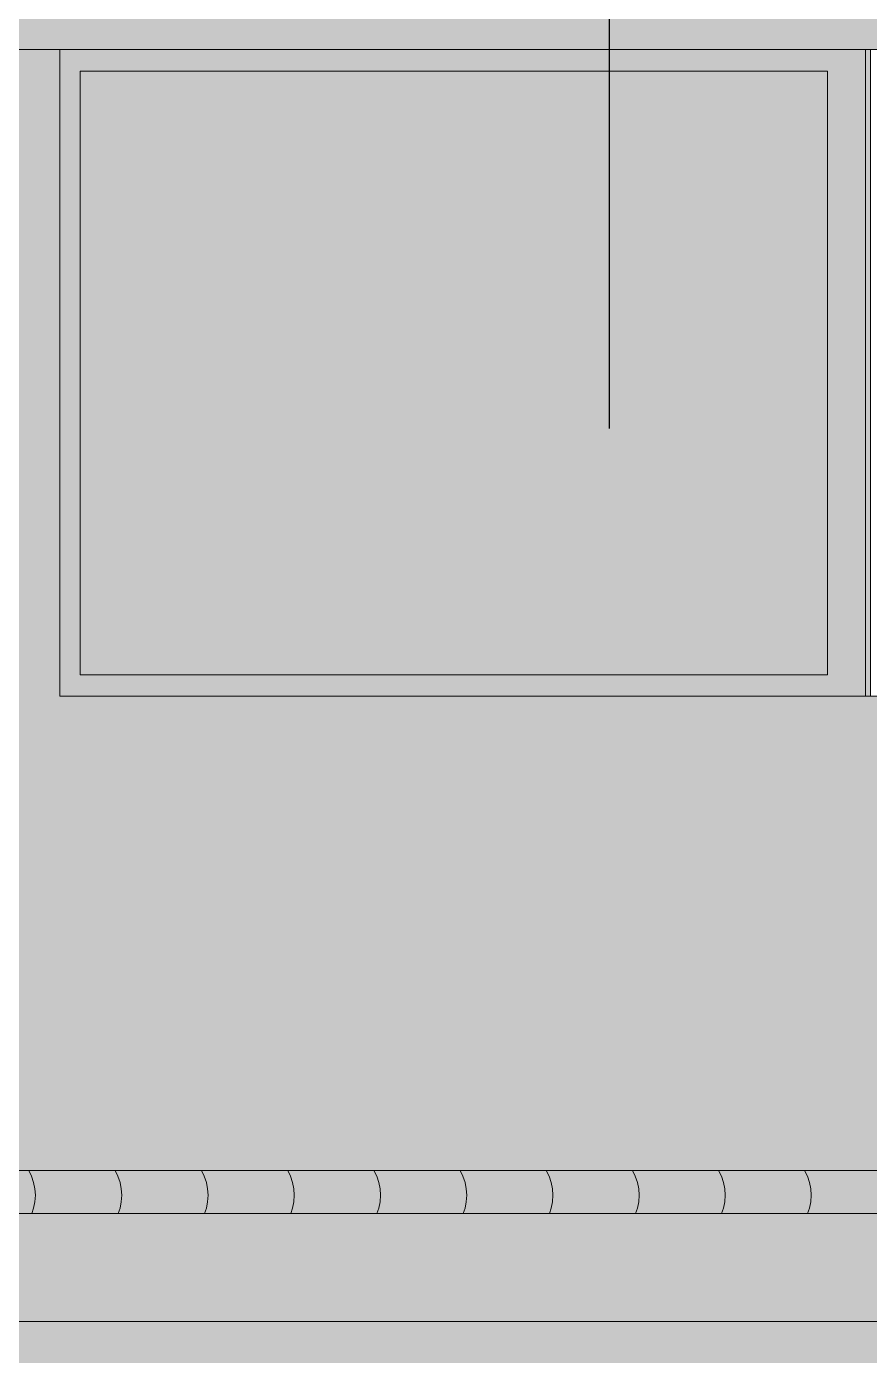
# Model space of a CAD drawing. Header units: millimetres. Extents: x 365175 to 2667127, y -330297 to -162108.
# Drawn here: x 1828318 to 1830273, y -319940 to -316858 of the extents above; entities that cross this region are included whole.
import ezdxf

# ---------------------------------------------------------------- set-up
doc = ezdxf.new("R2010")
doc.units = ezdxf.units.MM
doc.header["$MEASUREMENT"] = 0
doc.linetypes.add('Wipeout_Contour', pattern=[1000, 0, -1000])
for name, color, linetype in [('Cotations - Altitudes & Niveaux', 7, 'Continuous'), ('Fenêtres ARCHICAD', 7, 'Continuous'), ('Sols_ Dalles', 7, 'Continuous')]:
    doc.layers.add(name, color=color, linetype=linetype)
doc.dimstyles.new('STYLE_GENERE__6', dxfattribs={"dimtxt": 0.18, "dimasz": 114, "dimexe": 0.18, "dimexo": 0.0625, "dimgap": 0, "dimtad": 0, "dimtih": 1, "dimtoh": 1, "dimdec": 4, "dimzin": 0, "dimdsep": 46, "dimcen": 0.09, "dimadec": 0, "dimazin": 0, "dimtfac": 1, "dimtdec": 4, "dimtmove": 0, "dimatfit": 3, "dimldrblk": 'ARROWHEAD_16', "dimfxl": 0, "dimtolj": 1, "dimtzin": 0, "dimarcsym": 0})
pattern_1 = [(0, (1445436.05, -319510.98), (0, 86.60254), [0, -50]), (0, (1445461.05, -319467.68), (0, 86.60254), [0, -50])]

# ---------------------------------------------------------------- blocks, each defined once
blk = doc.blocks.new('Élément de coupe_117_6', base_point=(1445436.1, -319511))
at = {"linetype": 'Continuous', "lineweight": 0, "true_color": 0x000000}
blk.add_hatch(color=18, dxfattribs=at).paths.add_polyline_path([(1827896.3, -316911), (1830904.9, -316911), (1830904.9, -315963.6), (1827896.3, -315963.6)])
at = {"color": 7, "linetype": 'Continuous', "lineweight": 5}
for p, q in [((1827896.3, -316011), (1827896.3, -315963.6)), ((1827896.3, -315963.6), (1830904.9, -315963.6)), ((1830904.9, -316911), (1830904.9, -315963.6)), ((1827896.3, -316911), (1827896.3, -316011)), ((1827896.3, -316911), (1830904.9, -316911))]:
    blk.add_line(p, q, dxfattribs=at)
blk = doc.blocks.new('Élément de coupe_498_6', base_point=(1445436.1, -319511))
at = {"color": 254, "linetype": 'Wipeout_Contour', "lineweight": 0, "ltscale": 7587371.777575616}
blk.add_wipeout([(1805984, -319861), (1933356.4, -319861), (1933356.4, -319611), (1805984, -319611)], dxfattribs=at)
at = {"linetype": 'Continuous', "lineweight": 5, "true_color": 0x00e7c4}
h = blk.add_hatch(dxfattribs=at)
h.set_pattern_fill('Plâtre_0006', color=120, style=0, pattern_type=2)
h.set_pattern_definition(pattern_1)
h.paths.add_polyline_path([(1805984, -319861), (1933356.4, -319861), (1933356.4, -319611), (1805984, -319611)])
at = {"color": 7, "linetype": 'Continuous', "lineweight": 5}
for p, q in [((1933356.4, -319611), (1805984, -319611)), ((1933356.4, -319861), (1805984, -319861))]:
    blk.add_line(p, q, dxfattribs=at)
blk = doc.blocks.new('Élément de coupe_554_6', base_point=(1445436.1, -319511))
at = {"linetype": 'Continuous', "lineweight": 0, "true_color": 0x000000}
for points in [[(1828394.4, -318411), (1828394.4, -316911), (1827911.3, -316911), (1827911.3, -319511), (1830496.1, -319511), (1830496.1, -318411)], [(1827911.3, -316911.2), (1828394.4, -316916.7), (1828394.4, -316911), (1827911.3, -316911)]]:
    blk.add_hatch(color=18, dxfattribs=at).paths.add_polyline_path(points)
at = {"color": 7, "linetype": 'Continuous', "lineweight": 5}
blk.add_line((1830496.1, -319511), (1830496.1, -318411), dxfattribs=at)
blk = doc.blocks.new('Élément de coupe_556_6', base_point=(1445436.1, -319511))
at = {"layer": 'Fenêtres ARCHICAD', "linetype": 'Continuous', "lineweight": 0, "true_color": 0x000000}
for points in [[(1830275.8, -316911), (1828394.4, -316911), (1828394.4, -316961), (1828442.2, -316961), (1830175.8, -316961), (1830275.8, -316961)], [(1830275.8, -316911), (1828394.4, -316911), (1828394.4, -316961), (1828442.2, -316961), (1830175.8, -316961), (1830275.8, -316961)], [(1828442.2, -316961), (1828394.4, -316961), (1828394.4, -318361), (1828442.2, -318361)], [(1828394.4, -316961), (1828394.4, -317197.5), (1828442.2, -317198.1), (1828442.2, -316961)], [(1830175.6, -316961), (1828442.2, -316961), (1828442.2, -318361), (1830175.6, -318361)], [(1828442.2, -316961), (1828442.2, -317216.4), (1830165.3, -317236.3), (1830165.3, -318361), (1830175.6, -318361), (1830175.6, -316961)], [(1830175.8, -316961), (1830175.6, -316961), (1830175.6, -318361), (1830175.8, -318361)], [(1830175.8, -316961), (1830175.6, -316961), (1830175.6, -318361), (1830175.8, -318361)], [(1830175.8, -318361), (1830275.8, -318361), (1830275.8, -316961), (1830175.8, -316961)], [(1830275.8, -316961), (1830175.8, -316961), (1830175.8, -317218.1), (1830275.8, -317219.3)], [(1828394.4, -318411), (1830275.8, -318411), (1830275.8, -318361), (1830175.8, -318361), (1828442.2, -318361), (1828394.4, -318361)]]:
    blk.add_hatch(color=18, dxfattribs=at).paths.add_polyline_path(points)
at = {"layer": 'Fenêtres ARCHICAD', "color": 7, "linetype": 'Continuous', "lineweight": 5}
for p, q in [((1828394.4, -318411), (1828394.4, -316911)), ((1830275.8, -316961), (1830275.8, -316911)), ((1828442.2, -318361), (1828442.2, -316961)), ((1828442.2, -316961), (1830175.8, -316961)), ((1830175.6, -318361), (1830175.6, -316961)), ((1830175.8, -316961), (1830175.8, -318361)), ((1830275.8, -318361), (1830275.8, -316961)), ((1830175.8, -318361), (1828442.2, -318361)), ((1830275.8, -318411), (1830275.8, -318361)), ((1830496.1, -318411), (1828394.4, -318411))]:
    blk.add_line(p, q, dxfattribs=at)
blk = doc.blocks.new('*X708', base_point=(1445436.1, -319511))
at = {"layer": 'Sols_ Dalles', "color": 7, "linetype": 'Continuous', "lineweight": 5}
for p, q in [((1828929.9, -319524.3), (1828923.4, -319511)), ((1828929.9, -319524.3), (1828923.4, -319511)), ((1828934.8, -319538.6), (1828929.9, -319524.3)), ((1828934.8, -319538.6), (1828929.9, -319524.3)), ((1829129.9, -319524.3), (1829123.3, -319511)), ((1829129.9, -319524.3), (1829123.3, -319511)), ((1829134.8, -319538.6), (1829129.9, -319524.3)), ((1829134.8, -319538.6), (1829129.9, -319524.3)), ((1829329.9, -319524.3), (1829323.3, -319511)), ((1829329.9, -319524.3), (1829323.3, -319511)), ((1829334.8, -319538.6), (1829329.9, -319524.3)), ((1829334.8, -319538.6), (1829329.9, -319524.3)), ((1828937.7, -319553.4), (1828934.8, -319538.6)), ((1828937.7, -319553.4), (1828934.8, -319538.6)), ((1828938.7, -319568.5), (1828937.7, -319553.4)), ((1828938.7, -319568.5), (1828937.7, -319553.4)), ((1829137.7, -319553.4), (1829134.8, -319538.6)), ((1829137.7, -319553.4), (1829134.8, -319538.6)), ((1829138.7, -319568.5), (1829137.7, -319553.4)), ((1829138.7, -319568.5), (1829137.7, -319553.4)), ((1829337.7, -319553.4), (1829334.8, -319538.6)), ((1829337.7, -319553.4), (1829334.8, -319538.6)), ((1829338.7, -319568.5), (1829337.7, -319553.4)), ((1829338.7, -319568.5), (1829337.7, -319553.4)), ((1828934.8, -319598.4), (1828937.7, -319583.6)), ((1828934.8, -319598.4), (1828937.7, -319583.6)), ((1828937.7, -319583.6), (1828938.7, -319568.5)), ((1828937.7, -319583.6), (1828938.7, -319568.5)), ((1829134.8, -319598.4), (1829137.7, -319583.6)), ((1829134.8, -319598.4), (1829137.7, -319583.6)), ((1829137.7, -319583.6), (1829138.7, -319568.5)), ((1829137.7, -319583.6), (1829138.7, -319568.5)), ((1829334.8, -319598.4), (1829337.7, -319583.6)), ((1829334.8, -319598.4), (1829337.7, -319583.6)), ((1829337.7, -319583.6), (1829338.7, -319568.5)), ((1829337.7, -319583.6), (1829338.7, -319568.5)), ((1828930.5, -319611), (1828934.8, -319598.4)), ((1828930.5, -319611), (1828934.8, -319598.4)), ((1829130.5, -319611), (1829134.8, -319598.4)), ((1829130.5, -319611), (1829134.8, -319598.4)), ((1829330.5, -319611), (1829334.8, -319598.4)), ((1829330.5, -319611), (1829334.8, -319598.4))]:
    blk.add_line(p, q, dxfattribs=at)
blk = doc.blocks.new('*X710', base_point=(1445436.1, -319511))
at = {"layer": 'Sols_ Dalles', "color": 7, "linetype": 'Continuous', "lineweight": 5}
for p, q in [((1829529.9, -319524.3), (1829523.3, -319511)), ((1829529.9, -319524.3), (1829523.3, -319511)), ((1829534.8, -319538.6), (1829529.9, -319524.3)), ((1829534.8, -319538.6), (1829529.9, -319524.3)), ((1829537.7, -319553.4), (1829534.8, -319538.6)), ((1829537.7, -319553.4), (1829534.8, -319538.6)), ((1829538.7, -319568.5), (1829537.7, -319553.4)), ((1829538.7, -319568.5), (1829537.7, -319553.4)), ((1829534.8, -319598.4), (1829537.7, -319583.6)), ((1829534.8, -319598.4), (1829537.7, -319583.6)), ((1829537.7, -319583.6), (1829538.7, -319568.5)), ((1829537.7, -319583.6), (1829538.7, -319568.5)), ((1829530.5, -319611), (1829534.8, -319598.4)), ((1829530.5, -319611), (1829534.8, -319598.4))]:
    blk.add_line(p, q, dxfattribs=at)
blk = doc.blocks.new('*X711', base_point=(1445436.1, -319511))
at = {"layer": 'Sols_ Dalles', "color": 7, "linetype": 'Continuous', "lineweight": 5}
for p, q in [((1828729.9, -319524.3), (1828723.3, -319511)), ((1828729.9, -319524.3), (1828723.3, -319511)), ((1828734.7, -319538.6), (1828729.9, -319524.3)), ((1828734.7, -319538.6), (1828729.9, -319524.3)), ((1828737.7, -319553.4), (1828734.7, -319538.6)), ((1828737.7, -319553.4), (1828734.7, -319538.6)), ((1828738.7, -319568.5), (1828737.7, -319553.4)), ((1828738.7, -319568.5), (1828737.7, -319553.4)), ((1828734.7, -319598.4), (1828737.7, -319583.6)), ((1828734.7, -319598.4), (1828737.7, -319583.6)), ((1828737.7, -319583.6), (1828738.7, -319568.5)), ((1828737.7, -319583.6), (1828738.7, -319568.5)), ((1828730.5, -319611), (1828734.7, -319598.4)), ((1828730.5, -319611), (1828734.7, -319598.4))]:
    blk.add_line(p, q, dxfattribs=at)
blk = doc.blocks.new('*X713', base_point=(1445436.1, -319511))
at = {"layer": 'Sols_ Dalles', "color": 7, "linetype": 'Continuous', "lineweight": 5}
for p, q in [((1828529.6, -319524.3), (1828523, -319511)), ((1828529.6, -319524.3), (1828523, -319511)), ((1828534.5, -319538.6), (1828529.6, -319524.3)), ((1828534.5, -319538.6), (1828529.6, -319524.3)), ((1828537.4, -319553.4), (1828534.5, -319538.6)), ((1828537.4, -319553.4), (1828534.5, -319538.6)), ((1828538.4, -319568.5), (1828537.4, -319553.4)), ((1828538.4, -319568.5), (1828537.4, -319553.4)), ((1828534.5, -319598.4), (1828537.4, -319583.6)), ((1828534.5, -319598.4), (1828537.4, -319583.6)), ((1828537.4, -319583.6), (1828538.4, -319568.5)), ((1828537.4, -319583.6), (1828538.4, -319568.5)), ((1828530.2, -319611), (1828534.5, -319598.4)), ((1828530.2, -319611), (1828534.5, -319598.4))]:
    blk.add_line(p, q, dxfattribs=at)
blk = doc.blocks.new('*X714', base_point=(1445436.1, -319511))
at = {"layer": 'Sols_ Dalles', "color": 7, "linetype": 'Continuous', "lineweight": 5}
for p, q in [((1828329.2, -319524.3), (1828322.6, -319511)), ((1828329.2, -319524.3), (1828322.6, -319511)), ((1828334, -319538.6), (1828329.2, -319524.3)), ((1828334, -319538.6), (1828329.2, -319524.3)), ((1828337, -319553.4), (1828334, -319538.6)), ((1828337, -319553.4), (1828334, -319538.6)), ((1828338, -319568.5), (1828337, -319553.4)), ((1828338, -319568.5), (1828337, -319553.4)), ((1828334, -319598.4), (1828337, -319583.6)), ((1828334, -319598.4), (1828337, -319583.6)), ((1828337, -319583.6), (1828338, -319568.5)), ((1828337, -319583.6), (1828338, -319568.5)), ((1828329.7, -319611), (1828334, -319598.4)), ((1828329.7, -319611), (1828334, -319598.4))]:
    blk.add_line(p, q, dxfattribs=at)
blk = doc.blocks.new('*X751', base_point=(1445436.1, -319511))
at = {"layer": 'Sols_ Dalles', "color": 7, "linetype": 'Continuous', "lineweight": 5}
for p, q in [((1830136.7, -319553.4), (1830136.7, -319553.1)), ((1830136.7, -319553.4), (1830136.7, -319553.1)), ((1830137.7, -319568.5), (1830136.7, -319553.4)), ((1830137.7, -319568.5), (1830136.7, -319553.4)), ((1830136.7, -319583.6), (1830137.7, -319568.5)), ((1830136.7, -319583.6), (1830137.7, -319568.5)), ((1830136.7, -319583.9), (1830136.7, -319583.6)), ((1830136.7, -319583.9), (1830136.7, -319583.6))]:
    blk.add_line(p, q, dxfattribs=at)
blk = doc.blocks.new('*X752', base_point=(1445436.1, -319511))
at = {"layer": 'Sols_ Dalles', "color": 7, "linetype": 'Continuous', "lineweight": 5}
for p, q in [((1830128.9, -319524.3), (1830122.4, -319511)), ((1830128.9, -319524.3), (1830122.4, -319511)), ((1830133.8, -319538.6), (1830128.9, -319524.3)), ((1830133.8, -319538.6), (1830128.9, -319524.3)), ((1830136.7, -319553.1), (1830133.8, -319538.6)), ((1830136.7, -319553.1), (1830133.8, -319538.6)), ((1830133.8, -319598.4), (1830136.7, -319583.9)), ((1830133.8, -319598.4), (1830136.7, -319583.9)), ((1830129.5, -319611), (1830133.8, -319598.4)), ((1830129.5, -319611), (1830133.8, -319598.4))]:
    blk.add_line(p, q, dxfattribs=at)
blk = doc.blocks.new('*X753', base_point=(1445436.1, -319511))
at = {"layer": 'Sols_ Dalles', "color": 7, "linetype": 'Continuous', "lineweight": 5}
for p, q in [((1829929.5, -319524.3), (1829922.9, -319511)), ((1829929.5, -319524.3), (1829922.9, -319511)), ((1829934.3, -319538.6), (1829929.5, -319524.3)), ((1829934.3, -319538.6), (1829929.5, -319524.3)), ((1829937.2, -319553.4), (1829934.3, -319538.6)), ((1829937.2, -319553.4), (1829934.3, -319538.6)), ((1829938.2, -319568.5), (1829937.2, -319553.4)), ((1829938.2, -319568.5), (1829937.2, -319553.4)), ((1829934.3, -319598.4), (1829937.2, -319583.6)), ((1829934.3, -319598.4), (1829937.2, -319583.6)), ((1829937.2, -319583.6), (1829938.2, -319568.5)), ((1829937.2, -319583.6), (1829938.2, -319568.5)), ((1829930, -319611), (1829934.3, -319598.4)), ((1829930, -319611), (1829934.3, -319598.4))]:
    blk.add_line(p, q, dxfattribs=at)
blk = doc.blocks.new('*X754', base_point=(1445436.1, -319511))
at = {"layer": 'Sols_ Dalles', "color": 7, "linetype": 'Continuous', "lineweight": 5}
for p, q in [((1829729.8, -319524.3), (1829723.2, -319511)), ((1829729.8, -319524.3), (1829723.2, -319511)), ((1829734.6, -319538.6), (1829729.8, -319524.3)), ((1829734.6, -319538.6), (1829729.8, -319524.3)), ((1829737.6, -319553.4), (1829734.6, -319538.6)), ((1829737.6, -319553.4), (1829734.6, -319538.6)), ((1829738.6, -319568.5), (1829737.6, -319553.4)), ((1829738.6, -319568.5), (1829737.6, -319553.4)), ((1829734.6, -319598.4), (1829737.6, -319583.6)), ((1829734.6, -319598.4), (1829737.6, -319583.6)), ((1829737.6, -319583.6), (1829738.6, -319568.5)), ((1829737.6, -319583.6), (1829738.6, -319568.5)), ((1829730.4, -319611), (1829734.6, -319598.4)), ((1829730.4, -319611), (1829734.6, -319598.4))]:
    blk.add_line(p, q, dxfattribs=at)
blk = doc.blocks.new('Élément de coupe_557_6', base_point=(1445436.1, -319511))
at = {"layer": 'Sols_ Dalles', "linetype": 'Continuous', "lineweight": 0, "true_color": 0x000000}
for points in [[(1828410.2, -319511), (1828272.7, -319511), (1828272.7, -319611), (1828410.2, -319611)], [(1828550.1, -319511), (1828410.2, -319511), (1828410.2, -319611), (1828550.1, -319611)], [(1828691.7, -319511), (1828550.1, -319511), (1828550.1, -319611), (1828691.7, -319611)], [(1828834.3, -319511), (1828691.7, -319511), (1828691.7, -319611), (1828834.3, -319611)], [(1828905.7, -319511), (1828834.3, -319511), (1828834.3, -319611), (1828905.7, -319611)], [(1829505.7, -319511), (1828905.7, -319511), (1828905.7, -319611), (1829505.7, -319611)], [(1829577.1, -319511), (1829505.7, -319511), (1829505.7, -319611), (1829577.1, -319611)], [(1829719.5, -319511), (1829577.1, -319511), (1829577.1, -319611), (1829719.5, -319611)], [(1829860.7, -319511), (1829719.5, -319511), (1829719.5, -319611), (1829860.7, -319611)], [(1830000, -319511), (1829860.7, -319511), (1829860.7, -319611), (1830000, -319611)], [(1830136.7, -319511), (1830000, -319511), (1830000, -319611), (1830136.7, -319611)], [(1830270, -319511), (1830136.7, -319511), (1830136.7, -319611), (1830270, -319611)], [(1830399.4, -319511), (1830270, -319511), (1830270, -319611), (1830399.4, -319611)]]:
    blk.add_hatch(color=18, dxfattribs=at).paths.add_polyline_path(points)
at = {"layer": 'Sols_ Dalles', "color": 250, "linetype": 'Continuous', "lineweight": 5, "true_color": 0x1f1f1f}
for p, q in [((1828272.7, -319511), (1828410.2, -319511)), ((1828410.2, -319511), (1828550.1, -319511)), ((1828550.1, -319511), (1828691.7, -319511)), ((1828691.7, -319511), (1828834.3, -319511)), ((1828834.3, -319511), (1828905.7, -319511)), ((1828905.7, -319511), (1829505.7, -319511)), ((1829505.7, -319511), (1829577.1, -319511)), ((1829577.1, -319511), (1829719.5, -319511)), ((1829719.5, -319511), (1829860.7, -319511)), ((1829860.7, -319511), (1830000, -319511)), ((1830000, -319511), (1830136.7, -319511)), ((1830136.7, -319511), (1830270, -319511)), ((1830270, -319511), (1830399.4, -319511))]:
    blk.add_line(p, q, dxfattribs=at)
at = {"layer": 'Sols_ Dalles', "lineweight": 0}
for name in ['*X714', '*X713', '*X711', '*X708', '*X710', '*X754', '*X753', '*X752', '*X751']:
    blk.add_blockref(name, (1445436.1, -319511), dxfattribs=at)
blk = doc.blocks.new('Élément de coupe_571_6', base_point=(1445436.1, -319511))
at = {"layer": 'Fenêtres ARCHICAD', "color": 7, "linetype": 'Continuous', "lineweight": 5}
for p, q in [((1830264, -316961), (1830264, -316911)), ((1830264, -318361), (1830264, -316961)), ((1830264, -318411), (1830264, -318361))]:
    blk.add_line(p, q, dxfattribs=at)
blk = doc.blocks.new('ARROWHEAD_16')
at = {"linetype": 'Continuous', "lineweight": 0}
blk.add_hatch(color=0, dxfattribs=at).paths.add_polyline_path([(-0.9093, 0.525), (0, 0), (-0.9093, -0.525)])
at = {"color": 0, "linetype": 'Continuous', "lineweight": 0}
blk.add_line((0, 0), (-1, 0), dxfattribs=at)

msp = doc.modelspace()

# ---------------------------------------------------------------- block references
at = {"lineweight": 0}
for name in ['Élément de coupe_117_6', 'Élément de coupe_554_6']:
    msp.add_blockref(name, (1445436.05, -319510.981), dxfattribs=at)
at = {"layer": 'Fenêtres ARCHICAD', "lineweight": 0}
for name in ['Élément de coupe_556_6', 'Élément de coupe_571_6']:
    msp.add_blockref(name, (1445436.05, -319510.981), dxfattribs=at)

# ---------------------------------------------------------------- leaders
at = {"layer": 'Cotations - Altitudes & Niveaux', "color": 7, "linetype": 'Continuous', "lineweight": 5, "annotation_type": 0, "has_hookline": 1, "hookline_direction": 0, "text_width": 3684.899}
msp.add_leader([(1829669.659, -317789.904), (1829669.659, -314901.228), (1830169.659, -314901.228)], dimstyle='STYLE_GENERE__6', dxfattribs=at)

# ---------------------------------------------------------------- wipeouts: each hides what was drawn before it
at = {"color": 254, "linetype": 'Wipeout_Contour', "lineweight": 0, "ltscale": 7609605.31800538}
msp.add_wipeout([(1824949.475, -319860.981), (1925692.058, -319860.981), (1925692.058, -319610.981), (1824949.475, -319610.981)], dxfattribs=at)

# ---------------------------------------------------------------- next in the draw order: hatches: boundary and pattern name
at = {"linetype": 'Continuous', "lineweight": 5, "true_color": 0x00e7c4}
h = msp.add_hatch(dxfattribs=at)
h.set_pattern_fill('Plâtre_0006', color=120, style=0, pattern_type=2)
h.set_pattern_definition(pattern_1)
h.paths.add_polyline_path([(1824949.475, -319860.981), (1925692.058, -319860.981), (1925692.058, -319610.981), (1824949.475, -319610.981)])

# ---------------------------------------------------------------- next in the draw order: block references
at = {"lineweight": 0}
msp.add_blockref('Élément de coupe_498_6', (1445436.05, -319510.981), dxfattribs=at)

# ---------------------------------------------------------------- next in the draw order: hatches: boundary and pattern name
at = {"linetype": 'Continuous', "lineweight": 5}
for color, points in [(255, [(1804994.38, -319610.981), (1934827.773, -319610.981), (1934827.773, -322710.981), (1804994.38, -322710.981)]), (7, [(1804994.38, -319610.981), (1933356.391, -319610.981), (1933356.391, -319810.981), (1804994.38, -319810.981)])]:
    msp.add_hatch(color=color, dxfattribs=at).paths.add_polyline_path(points)

# ---------------------------------------------------------------- next in the draw order: linework, layer by layer
at = {"color": 7, "linetype": 'Continuous', "lineweight": 5}
for p, q in [((1925692.058, -319610.981), (1824949.475, -319610.981)), ((1925692.058, -319860.981), (1824949.475, -319860.981))]:
    msp.add_line(p, q, dxfattribs=at)

# ---------------------------------------------------------------- next in the draw order: block references
at = {"layer": 'Sols_ Dalles', "lineweight": 0}
msp.add_blockref('Élément de coupe_557_6', (1445436.05, -319510.981), dxfattribs=at)

doc.saveas('drawing.dxf')
